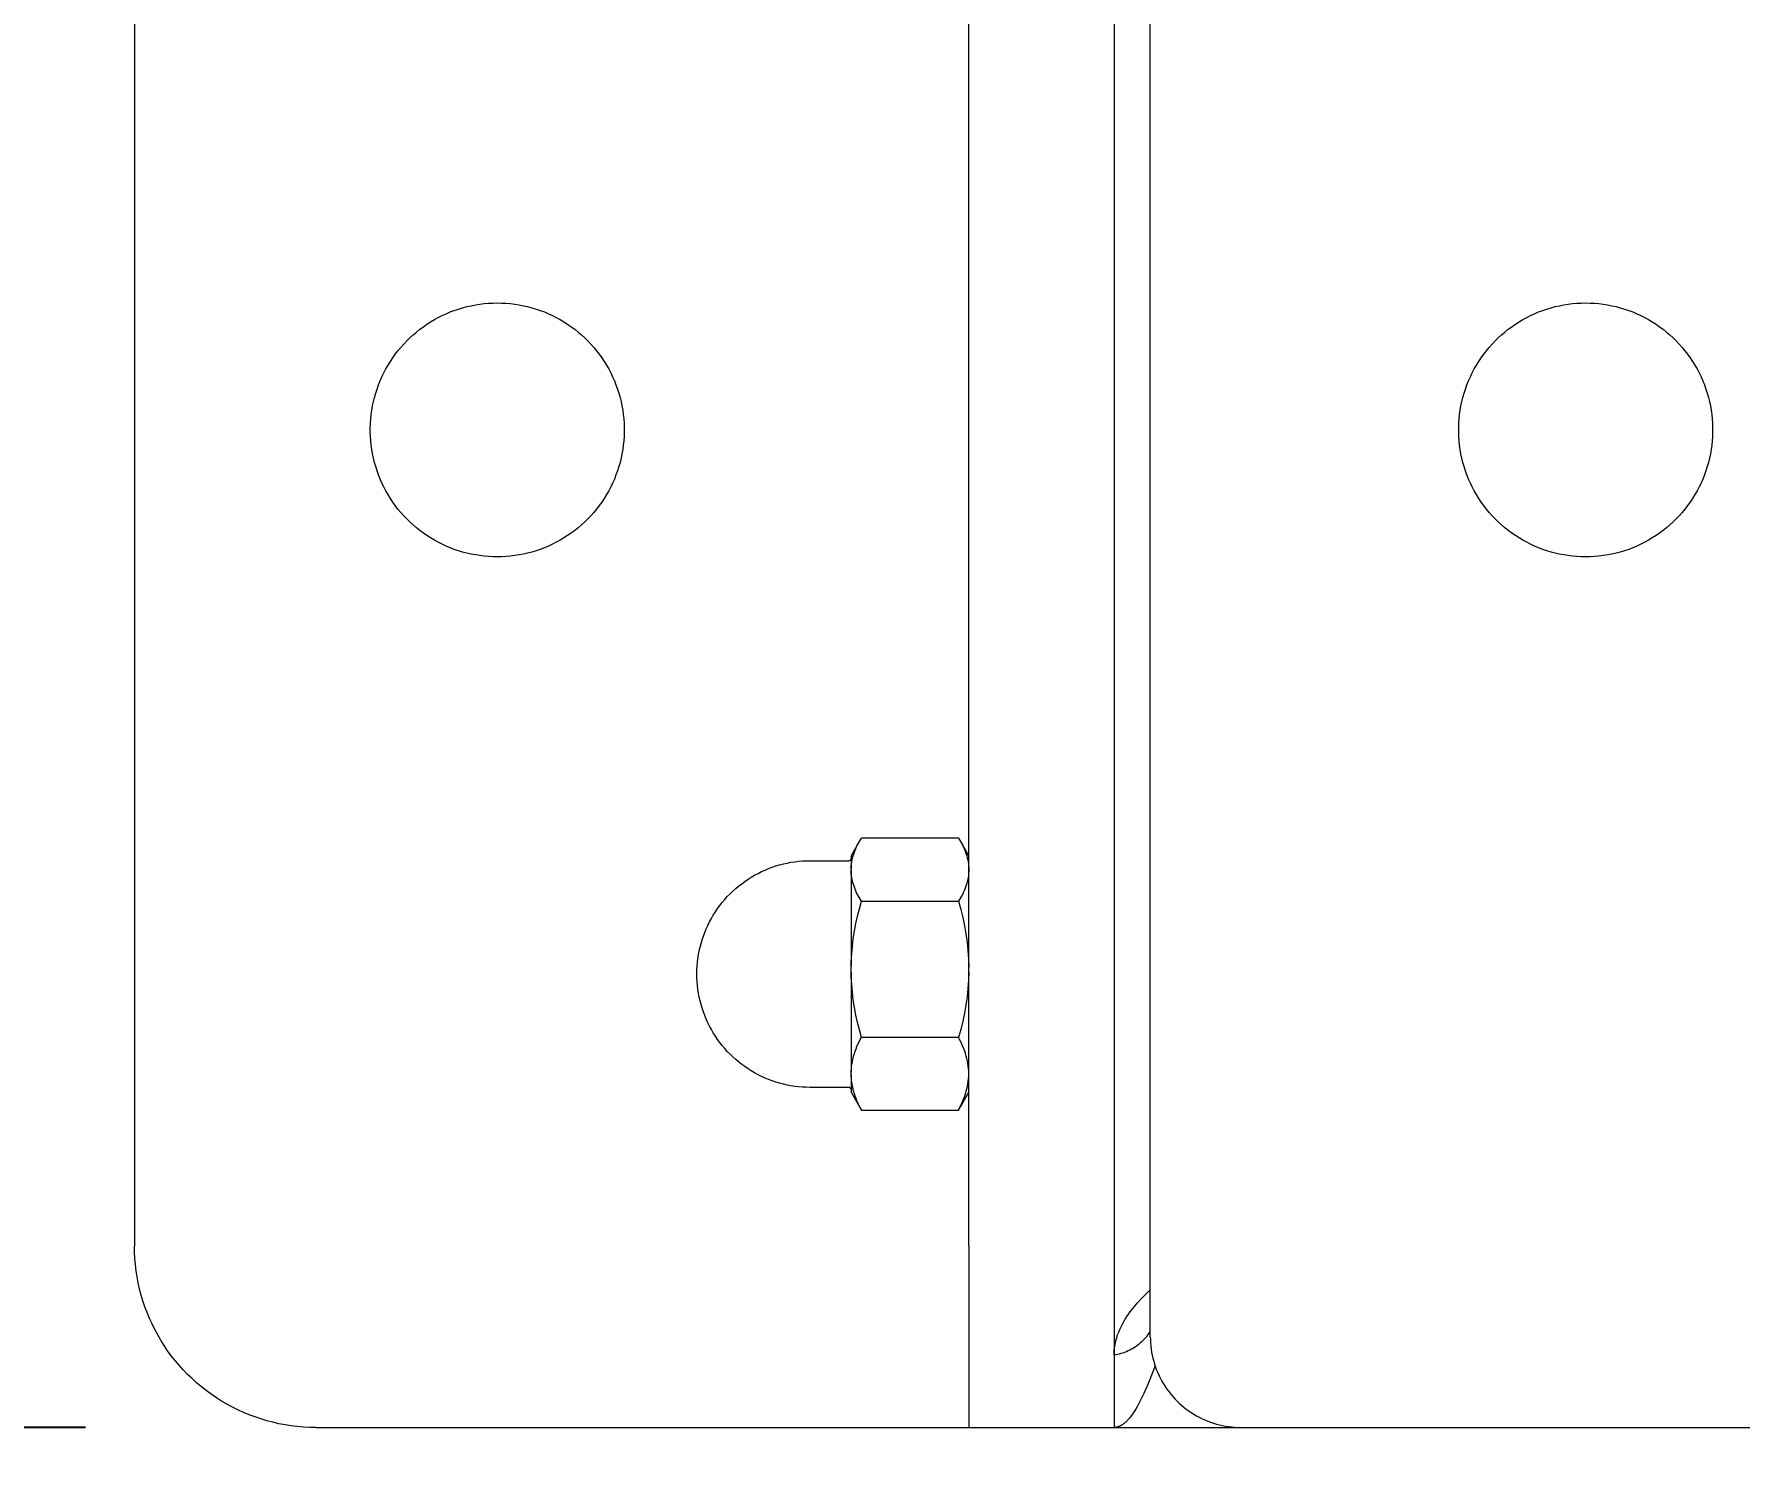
# Model space of a CAD drawing. Header units: inches. Extents: x -2 to 171, y -5 to 121.
# Drawn here: x 7.764 to 11.466, y 51.128 to 54.236 of the extents above; entities that cross this region are included whole.
import ezdxf

# ---------------------------------------------------------------- set-up
doc = ezdxf.new("R2010")
doc.units = ezdxf.units.IN
doc.layers.add('ZANO_R', color=7, linetype='Continuous', lineweight=0)
doc.layers.add('ZANO_W', color=1, linetype='Continuous', lineweight=0)
doc.styles.get("Standard").update_dxf_attribs({"font": 'arial.ttf'})
doc.dimstyles.new('amerykanie', dxfattribs={"dimtxt": 50, "dimasz": 50, "dimexe": 0.5, "dimexo": 0.5, "dimgap": 1, "dimtad": 1, "dimdec": 0, "dimzin": 0, "dimlunit": 5, "dimtxsty": 'Standard', "dimcen": 0.09, "dimclrd": 1, "dimclre": 1, "dimclrt": 1, "dimazin": 0, "dimtfac": 1, "dimtdec": 0, "dimtmove": 0, "dimatfit": 3, "dimfxl": 1, "dimtzin": 0, "dimarcsym": 1})

# ---------------------------------------------------------------- blocks, each defined once
blk = doc.blocks.new('*D363')
at = {"layer": 'ZANO_W', "color": 1, "lineweight": -2}
for p, q in [((7.9821, 51.1051), (7.9821, 43.3899)), ((82.3128, 51.1051), (82.3128, 43.3899)), ((8.9821, 43.8899), (81.3128, 43.8899))]:
    blk.add_line(p, q, dxfattribs=at)
at = {"layer": 'ZANO_W', "color": 1}
for points in [[(8.9821, 44.0566), (8.9821, 43.7232), (7.9821, 43.8899)], [(81.3128, 43.7232), (81.3128, 44.0566), (82.3128, 43.8899)]]:
    blk.add_solid(points, dxfattribs=at)
at = {"layer": 'ZANO_W', "color": 1, "insert": (45.1474, 45.2301), "char_height": 1.625, "attachment_point": 5}
blk.add_mtext('74 5/16', dxfattribs=at)
blk = doc.blocks.new('*D364')
at = {"layer": 'ZANO_W', "color": 1, "lineweight": -2}
for p, q in [((9.7931, 51.1051), (9.7931, 46.5274)), ((80.5018, 51.1051), (80.5018, 46.5274)), ((10.7931, 47.0274), (79.5018, 47.0274))]:
    blk.add_line(p, q, dxfattribs=at)
at = {"layer": 'ZANO_W', "color": 1}
for points in [[(10.7931, 47.194), (10.7931, 46.8607), (9.7931, 47.0274)], [(79.5018, 46.8607), (79.5018, 47.194), (80.5018, 47.0274)]]:
    blk.add_solid(points, dxfattribs=at)
at = {"layer": 'ZANO_W', "color": 1, "insert": (45.1474, 48.3676), "char_height": 1.625, "attachment_point": 5}
blk.add_mtext('70 11/16', dxfattribs=at)
blk = doc.blocks.new('*D365')
at = {"layer": 'ZANO_W', "color": 1, "lineweight": -2}
for p, q in [((7.8422, 68.9264), (3.4071, 68.9264)), ((3.9071, 52.2113), (3.9071, 67.9264)), ((7.8758, 51.2113), (3.4071, 51.2113))]:
    blk.add_line(p, q, dxfattribs=at)
at = {"layer": 'ZANO_W', "color": 1}
for points in [[(4.0738, 67.9264), (3.7405, 67.9264), (3.9071, 68.9264)], [(3.7405, 52.2113), (4.0738, 52.2113), (3.9071, 51.2113)]]:
    blk.add_solid(points, dxfattribs=at)
at = {"layer": 'ZANO_W', "color": 1, "insert": (2.5669, 60.0689), "char_height": 1.625, "attachment_point": 5, "rotation": 90}
blk.add_mtext('17 11/16', dxfattribs=at)

msp = doc.modelspace()

# ---------------------------------------------------------------- linework, layer by layer
at = {"layer": 'ZANO_R'}
for p, q in [((10.18678, 51.4082), (10.18678, 68.73104)), ((7.98205, 68.53419), (7.98205, 51.60505)), ((9.79307, 51.60505), (9.79307, 68.53419)), ((10.10804, 68.53419), (10.10804, 51.60505)), ((8.6943, 53.64185), (8.7035, 53.64429)), ((8.7035, 53.64429), (8.71277, 53.6464)), ((8.71277, 53.6464), (8.72212, 53.6482)), ((8.72212, 53.6482), (8.73152, 53.64967)), ((8.73152, 53.64967), (8.74096, 53.65082)), ((8.74096, 53.65082), (8.75044, 53.65164)), ((8.75044, 53.65164), (8.75994, 53.65213)), ((8.75994, 53.65213), (8.76945, 53.65229)), ((8.76945, 53.65229), (8.77896, 53.65213)), ((8.77896, 53.65213), (8.78847, 53.65164)), ((8.78847, 53.65164), (8.79794, 53.65082)), ((8.79794, 53.65082), (8.80739, 53.64967)), ((8.80739, 53.64967), (8.81679, 53.6482)), ((8.81679, 53.6482), (8.82613, 53.6464)), ((8.82613, 53.6464), (8.83541, 53.64429)), ((8.83541, 53.64429), (8.8446, 53.64185)), ((11.05651, 53.64185), (11.0657, 53.64429)), ((11.0657, 53.64429), (11.07498, 53.6464)), ((11.07498, 53.6464), (11.08432, 53.6482)), ((11.08432, 53.6482), (11.09372, 53.64967)), ((11.09372, 53.64967), (11.10317, 53.65082)), ((11.10317, 53.65082), (11.11264, 53.65164)), ((11.11264, 53.65164), (11.12215, 53.65213)), ((11.12215, 53.65213), (11.13166, 53.65229)), ((11.13166, 53.65229), (11.14117, 53.65213)), ((11.14117, 53.65213), (11.15067, 53.65164)), ((11.15067, 53.65164), (11.16015, 53.65082)), ((11.16015, 53.65082), (11.16959, 53.64967)), ((11.16959, 53.64967), (11.17899, 53.6482)), ((11.17899, 53.6482), (11.18834, 53.6464)), ((11.18834, 53.6464), (11.19761, 53.64429)), ((11.19761, 53.64429), (11.20681, 53.64185)), ((8.60901, 53.60077), (8.61684, 53.60618)), ((8.61684, 53.60618), (8.62485, 53.61131)), ((8.62485, 53.61131), (8.63303, 53.61616)), ((8.63303, 53.61616), (8.64138, 53.62073)), ((8.64138, 53.62073), (8.64988, 53.625)), ((8.64988, 53.625), (8.65852, 53.62898)), ((8.65852, 53.62898), (8.66729, 53.63266)), ((8.66729, 53.63266), (8.67619, 53.63603)), ((8.67619, 53.63603), (8.6852, 53.6391)), ((8.6852, 53.6391), (8.6943, 53.64185)), ((8.8446, 53.64185), (8.85371, 53.6391)), ((8.85371, 53.6391), (8.86272, 53.63603)), ((8.86272, 53.63603), (8.87161, 53.63266)), ((8.87161, 53.63266), (8.88039, 53.62898)), ((8.88039, 53.62898), (8.88903, 53.625)), ((8.88903, 53.625), (8.89753, 53.62073)), ((8.89753, 53.62073), (8.90587, 53.61616)), ((8.90587, 53.61616), (8.91406, 53.61131)), ((8.91406, 53.61131), (8.92207, 53.60618)), ((8.92207, 53.60618), (8.9299, 53.60077)), ((10.97121, 53.60077), (10.97904, 53.60618)), ((10.97904, 53.60618), (10.98705, 53.61131)), ((10.98705, 53.61131), (10.99524, 53.61616)), ((10.99524, 53.61616), (11.00358, 53.62073)), ((11.00358, 53.62073), (11.01208, 53.625)), ((11.01208, 53.625), (11.02072, 53.62898)), ((11.02072, 53.62898), (11.0295, 53.63266)), ((11.0295, 53.63266), (11.03839, 53.63603)), ((11.03839, 53.63603), (11.0474, 53.6391)), ((11.0474, 53.6391), (11.05651, 53.64185)), ((11.20681, 53.64185), (11.21591, 53.6391)), ((11.21591, 53.6391), (11.22492, 53.63603)), ((11.22492, 53.63603), (11.23382, 53.63266)), ((11.23382, 53.63266), (11.24259, 53.62898)), ((11.24259, 53.62898), (11.25123, 53.625)), ((11.25123, 53.625), (11.25973, 53.62073)), ((11.25973, 53.62073), (11.26808, 53.61616)), ((11.26808, 53.61616), (11.27626, 53.61131)), ((11.27626, 53.61131), (11.28427, 53.60618)), ((11.28427, 53.60618), (11.2921, 53.60077)), ((8.56635, 53.56299), (8.57291, 53.56989)), ((8.57291, 53.56989), (8.57969, 53.57656)), ((8.57969, 53.57656), (8.5867, 53.58299)), ((8.5867, 53.58299), (8.59393, 53.58917)), ((8.59393, 53.58917), (8.60137, 53.5951)), ((8.60137, 53.5951), (8.60901, 53.60077)), ((8.9299, 53.60077), (8.93754, 53.5951)), ((8.93754, 53.5951), (8.94497, 53.58917)), ((8.94497, 53.58917), (8.9522, 53.58299)), ((8.9522, 53.58299), (8.95921, 53.57656)), ((8.95921, 53.57656), (8.966, 53.56989)), ((8.966, 53.56989), (8.97255, 53.56299)), ((10.92856, 53.56299), (10.93511, 53.56989)), ((10.93511, 53.56989), (10.9419, 53.57656)), ((10.9419, 53.57656), (10.94891, 53.58299)), ((10.94891, 53.58299), (10.95614, 53.58917)), ((10.95614, 53.58917), (10.96357, 53.5951)), ((10.96357, 53.5951), (10.97121, 53.60077)), ((11.2921, 53.60077), (11.29974, 53.5951)), ((11.29974, 53.5951), (11.30718, 53.58917)), ((11.30718, 53.58917), (11.31441, 53.58299)), ((11.31441, 53.58299), (11.32142, 53.57656)), ((11.32142, 53.57656), (11.3282, 53.56989)), ((11.3282, 53.56989), (11.33476, 53.56299)), ((8.53738, 53.52534), (8.54265, 53.53326)), ((8.54265, 53.53326), (8.54818, 53.54099)), ((8.54818, 53.54099), (8.55399, 53.54853)), ((8.55399, 53.54853), (8.56005, 53.55587)), ((8.56005, 53.55587), (8.56635, 53.56299)), ((8.97255, 53.56299), (8.97886, 53.55587)), ((8.97886, 53.55587), (8.98492, 53.54853)), ((8.98492, 53.54853), (8.99072, 53.54099)), ((8.99072, 53.54099), (8.99626, 53.53326)), ((8.99626, 53.53326), (9.00153, 53.52534)), ((10.89958, 53.52534), (10.90485, 53.53326)), ((10.90485, 53.53326), (10.91039, 53.54099)), ((10.91039, 53.54099), (10.91619, 53.54853)), ((10.91619, 53.54853), (10.92225, 53.55587)), ((10.92225, 53.55587), (10.92856, 53.56299)), ((11.33476, 53.56299), (11.34106, 53.55587)), ((11.34106, 53.55587), (11.34712, 53.54853)), ((11.34712, 53.54853), (11.35293, 53.54099)), ((11.35293, 53.54099), (11.35846, 53.53326)), ((11.35846, 53.53326), (11.36373, 53.52534)), ((8.51913, 53.49197), (8.52325, 53.50055)), ((8.52325, 53.50055), (8.52768, 53.50897)), ((8.52768, 53.50897), (8.53239, 53.51724)), ((8.53239, 53.51724), (8.53738, 53.52534)), ((9.00153, 53.52534), (9.00652, 53.51724)), ((9.00652, 53.51724), (9.01123, 53.50897)), ((9.01123, 53.50897), (9.01565, 53.50055)), ((9.01565, 53.50055), (9.01978, 53.49197)), ((10.88133, 53.49197), (10.88546, 53.50055)), ((10.88546, 53.50055), (10.88988, 53.50897)), ((10.88988, 53.50897), (10.89459, 53.51724)), ((10.89459, 53.51724), (10.89958, 53.52534)), ((11.36373, 53.52534), (11.36872, 53.51724)), ((11.36872, 53.51724), (11.37343, 53.50897)), ((11.37343, 53.50897), (11.37786, 53.50055)), ((11.37786, 53.50055), (11.38198, 53.49197)), ((8.50564, 53.45642), (8.50855, 53.46548)), ((8.50855, 53.46548), (8.51177, 53.47443)), ((8.51177, 53.47443), (8.5153, 53.48327)), ((8.5153, 53.48327), (8.51913, 53.49197)), ((9.01978, 53.49197), (9.02361, 53.48327)), ((9.02361, 53.48327), (9.02713, 53.47443)), ((9.02713, 53.47443), (9.03035, 53.46548)), ((9.03035, 53.46548), (9.03326, 53.45642)), ((10.86785, 53.45642), (10.87076, 53.46548)), ((10.87076, 53.46548), (10.87398, 53.47443)), ((10.87398, 53.47443), (10.8775, 53.48327)), ((10.8775, 53.48327), (10.88133, 53.49197)), ((11.38198, 53.49197), (11.38581, 53.48327)), ((11.38581, 53.48327), (11.38934, 53.47443)), ((11.38934, 53.47443), (11.39256, 53.46548)), ((11.39256, 53.46548), (11.39547, 53.45642)), ((8.49718, 53.41935), (8.49881, 53.42872)), ((8.49881, 53.42872), (8.50077, 53.43803)), ((8.50077, 53.43803), (8.50305, 53.44727)), ((8.50305, 53.44727), (8.50564, 53.45642)), ((9.03326, 53.45642), (9.03586, 53.44727)), ((9.03586, 53.44727), (9.03813, 53.43803)), ((9.03813, 53.43803), (9.04009, 53.42872)), ((9.04009, 53.42872), (9.04172, 53.41935)), ((10.85939, 53.41935), (10.86102, 53.42872)), ((10.86102, 53.42872), (10.86298, 53.43803)), ((10.86298, 53.43803), (10.86525, 53.44727)), ((10.86525, 53.44727), (10.86785, 53.45642)), ((11.39547, 53.45642), (11.39806, 53.44727)), ((11.39806, 53.44727), (11.40034, 53.43803)), ((11.40034, 53.43803), (11.4023, 53.42872)), ((11.4023, 53.42872), (11.40393, 53.41935)), ((8.4939, 53.38146), (8.49423, 53.39097)), ((8.49423, 53.39097), (8.49489, 53.40046)), ((8.49489, 53.40046), (8.49587, 53.40992)), ((8.49587, 53.40992), (8.49718, 53.41935)), ((9.04172, 53.41935), (9.04303, 53.40992)), ((9.04303, 53.40992), (9.04402, 53.40046)), ((9.04402, 53.40046), (9.04467, 53.39097)), ((9.04467, 53.39097), (9.045, 53.38146)), ((10.85611, 53.38146), (10.85644, 53.39097)), ((10.85644, 53.39097), (10.85709, 53.40046)), ((10.85709, 53.40046), (10.85808, 53.40992)), ((10.85808, 53.40992), (10.85939, 53.41935)), ((11.40393, 53.41935), (11.40524, 53.40992)), ((11.40524, 53.40992), (11.40622, 53.40046)), ((11.40622, 53.40046), (11.40688, 53.39097)), ((11.40688, 53.39097), (11.40721, 53.38146)), ((8.4939, 53.37195), (8.4939, 53.38146)), ((8.49423, 53.36244), (8.4939, 53.37195)), ((8.49489, 53.35295), (8.49423, 53.36244)), ((8.49587, 53.34349), (8.49489, 53.35295)), ((9.04402, 53.35295), (9.04303, 53.34349)), ((9.04467, 53.36244), (9.04402, 53.35295)), ((9.045, 53.37195), (9.04467, 53.36244)), ((9.045, 53.38146), (9.045, 53.37195)), ((10.85611, 53.37195), (10.85611, 53.38146)), ((10.85644, 53.36244), (10.85611, 53.37195)), ((10.85709, 53.35295), (10.85644, 53.36244)), ((10.85808, 53.34349), (10.85709, 53.35295)), ((11.40622, 53.35295), (11.40524, 53.34349)), ((11.40688, 53.36244), (11.40622, 53.35295)), ((11.40721, 53.37195), (11.40688, 53.36244)), ((11.40721, 53.38146), (11.40721, 53.37195)), ((8.49718, 53.33406), (8.49587, 53.34349)), ((8.49881, 53.32469), (8.49718, 53.33406)), ((8.50077, 53.31538), (8.49881, 53.32469)), ((8.50305, 53.30614), (8.50077, 53.31538)), ((9.03813, 53.31538), (9.03586, 53.30614)), ((9.04009, 53.32469), (9.03813, 53.31538)), ((9.04172, 53.33406), (9.04009, 53.32469)), ((9.04303, 53.34349), (9.04172, 53.33406)), ((10.85939, 53.33406), (10.85808, 53.34349)), ((10.86102, 53.32469), (10.85939, 53.33406)), ((10.86298, 53.31538), (10.86102, 53.32469)), ((10.86525, 53.30614), (10.86298, 53.31538)), ((11.40034, 53.31538), (11.39806, 53.30614)), ((11.4023, 53.32469), (11.40034, 53.31538)), ((11.40393, 53.33406), (11.4023, 53.32469)), ((11.40524, 53.34349), (11.40393, 53.33406)), ((8.50564, 53.29699), (8.50305, 53.30614)), ((8.50855, 53.28793), (8.50564, 53.29699)), ((8.51177, 53.27898), (8.50855, 53.28793)), ((8.5153, 53.27014), (8.51177, 53.27898)), ((9.02713, 53.27898), (9.02361, 53.27014)), ((9.03035, 53.28793), (9.02713, 53.27898)), ((9.03326, 53.29699), (9.03035, 53.28793)), ((9.03586, 53.30614), (9.03326, 53.29699)), ((10.86785, 53.29699), (10.86525, 53.30614)), ((10.87076, 53.28793), (10.86785, 53.29699)), ((10.87398, 53.27898), (10.87076, 53.28793)), ((10.8775, 53.27014), (10.87398, 53.27898)), ((11.38934, 53.27898), (11.38581, 53.27014)), ((11.39256, 53.28793), (11.38934, 53.27898)), ((11.39547, 53.29699), (11.39256, 53.28793)), ((11.39806, 53.30614), (11.39547, 53.29699)), ((8.51913, 53.26143), (8.5153, 53.27014)), ((8.52325, 53.25286), (8.51913, 53.26143)), ((8.52768, 53.24444), (8.52325, 53.25286)), ((8.53239, 53.23617), (8.52768, 53.24444)), ((8.53738, 53.22807), (8.53239, 53.23617)), ((9.00652, 53.23617), (9.00153, 53.22807)), ((9.01123, 53.24444), (9.00652, 53.23617)), ((9.01565, 53.25286), (9.01123, 53.24444)), ((9.01978, 53.26143), (9.01565, 53.25286)), ((9.02361, 53.27014), (9.01978, 53.26143)), ((10.88133, 53.26143), (10.8775, 53.27014)), ((10.88546, 53.25286), (10.88133, 53.26143)), ((10.88988, 53.24444), (10.88546, 53.25286)), ((10.89459, 53.23617), (10.88988, 53.24444)), ((10.89958, 53.22807), (10.89459, 53.23617)), ((11.36872, 53.23617), (11.36373, 53.22807)), ((11.37343, 53.24444), (11.36872, 53.23617)), ((11.37786, 53.25286), (11.37343, 53.24444)), ((11.38198, 53.26143), (11.37786, 53.25286)), ((11.38581, 53.27014), (11.38198, 53.26143)), ((8.54265, 53.22015), (8.53738, 53.22807)), ((8.54818, 53.21242), (8.54265, 53.22015)), ((8.55399, 53.20488), (8.54818, 53.21242)), ((8.56005, 53.19754), (8.55399, 53.20488)), ((8.98492, 53.20488), (8.97886, 53.19754)), ((8.99072, 53.21242), (8.98492, 53.20488)), ((8.99626, 53.22015), (8.99072, 53.21242)), ((9.00153, 53.22807), (8.99626, 53.22015)), ((10.90485, 53.22015), (10.89958, 53.22807)), ((10.91039, 53.21242), (10.90485, 53.22015)), ((10.91619, 53.20488), (10.91039, 53.21242)), ((10.92225, 53.19754), (10.91619, 53.20488)), ((11.34712, 53.20488), (11.34106, 53.19754)), ((11.35293, 53.21242), (11.34712, 53.20488)), ((11.35846, 53.22015), (11.35293, 53.21242)), ((11.36373, 53.22807), (11.35846, 53.22015)), ((8.56635, 53.19042), (8.56005, 53.19754)), ((8.57291, 53.18352), (8.56635, 53.19042)), ((8.57969, 53.17685), (8.57291, 53.18352)), ((8.5867, 53.17042), (8.57969, 53.17685)), ((8.59393, 53.16424), (8.5867, 53.17042)), ((8.60137, 53.1583), (8.59393, 53.16424)), ((8.94497, 53.16424), (8.93754, 53.1583)), ((8.9522, 53.17042), (8.94497, 53.16424)), ((8.95921, 53.17685), (8.9522, 53.17042)), ((8.966, 53.18352), (8.95921, 53.17685)), ((8.97255, 53.19042), (8.966, 53.18352)), ((8.97886, 53.19754), (8.97255, 53.19042)), ((10.92856, 53.19042), (10.92225, 53.19754)), ((10.93511, 53.18352), (10.92856, 53.19042)), ((10.9419, 53.17685), (10.93511, 53.18352)), ((10.94891, 53.17042), (10.9419, 53.17685)), ((10.95614, 53.16424), (10.94891, 53.17042)), ((10.96357, 53.1583), (10.95614, 53.16424)), ((11.30718, 53.16424), (11.29974, 53.1583)), ((11.31441, 53.17042), (11.30718, 53.16424)), ((11.32142, 53.17685), (11.31441, 53.17042)), ((11.3282, 53.18352), (11.32142, 53.17685)), ((11.33476, 53.19042), (11.3282, 53.18352)), ((11.34106, 53.19754), (11.33476, 53.19042)), ((8.60901, 53.15263), (8.60137, 53.1583)), ((8.61684, 53.14723), (8.60901, 53.15263)), ((8.62485, 53.1421), (8.61684, 53.14723)), ((8.63303, 53.13725), (8.62485, 53.1421)), ((8.64138, 53.13268), (8.63303, 53.13725)), ((8.64988, 53.12841), (8.64138, 53.13268)), ((8.65852, 53.12443), (8.64988, 53.12841)), ((8.66729, 53.12075), (8.65852, 53.12443)), ((8.88039, 53.12443), (8.87161, 53.12075)), ((8.88903, 53.12841), (8.88039, 53.12443)), ((8.89753, 53.13268), (8.88903, 53.12841)), ((8.90587, 53.13725), (8.89753, 53.13268)), ((8.91406, 53.1421), (8.90587, 53.13725)), ((8.92207, 53.14723), (8.91406, 53.1421)), ((8.9299, 53.15263), (8.92207, 53.14723)), ((8.93754, 53.1583), (8.9299, 53.15263)), ((10.97121, 53.15263), (10.96357, 53.1583)), ((10.97904, 53.14723), (10.97121, 53.15263)), ((10.98705, 53.1421), (10.97904, 53.14723)), ((10.99524, 53.13725), (10.98705, 53.1421)), ((11.00358, 53.13268), (10.99524, 53.13725)), ((11.01208, 53.12841), (11.00358, 53.13268)), ((11.02072, 53.12443), (11.01208, 53.12841)), ((11.0295, 53.12075), (11.02072, 53.12443)), ((11.24259, 53.12443), (11.23382, 53.12075)), ((11.25123, 53.12841), (11.24259, 53.12443)), ((11.25973, 53.13268), (11.25123, 53.12841)), ((11.26808, 53.13725), (11.25973, 53.13268)), ((11.27626, 53.1421), (11.26808, 53.13725)), ((11.28427, 53.14723), (11.27626, 53.1421)), ((11.2921, 53.15263), (11.28427, 53.14723)), ((11.29974, 53.1583), (11.2921, 53.15263)), ((8.67619, 53.11737), (8.66729, 53.12075)), ((8.6852, 53.11431), (8.67619, 53.11737)), ((8.6943, 53.11156), (8.6852, 53.11431)), ((8.7035, 53.10912), (8.6943, 53.11156)), ((8.71277, 53.107), (8.7035, 53.10912)), ((8.72212, 53.10521), (8.71277, 53.107)), ((8.73152, 53.10374), (8.72212, 53.10521)), ((8.74096, 53.10259), (8.73152, 53.10374)), ((8.75044, 53.10177), (8.74096, 53.10259)), ((8.75994, 53.10128), (8.75044, 53.10177)), ((8.76945, 53.10111), (8.75994, 53.10128)), ((8.77896, 53.10128), (8.76945, 53.10111)), ((8.78847, 53.10177), (8.77896, 53.10128)), ((8.79794, 53.10259), (8.78847, 53.10177)), ((8.80739, 53.10374), (8.79794, 53.10259)), ((8.81679, 53.10521), (8.80739, 53.10374)), ((8.82613, 53.107), (8.81679, 53.10521)), ((8.83541, 53.10912), (8.82613, 53.107)), ((8.8446, 53.11156), (8.83541, 53.10912)), ((8.85371, 53.11431), (8.8446, 53.11156)), ((8.86272, 53.11737), (8.85371, 53.11431)), ((8.87161, 53.12075), (8.86272, 53.11737)), ((11.03839, 53.11737), (11.0295, 53.12075)), ((11.0474, 53.11431), (11.03839, 53.11737)), ((11.05651, 53.11156), (11.0474, 53.11431)), ((11.0657, 53.10912), (11.05651, 53.11156)), ((11.07498, 53.107), (11.0657, 53.10912)), ((11.08432, 53.10521), (11.07498, 53.107)), ((11.09372, 53.10374), (11.08432, 53.10521)), ((11.10317, 53.10259), (11.09372, 53.10374)), ((11.11264, 53.10177), (11.10317, 53.10259)), ((11.12215, 53.10128), (11.11264, 53.10177)), ((11.13166, 53.10111), (11.12215, 53.10128)), ((11.14117, 53.10128), (11.13166, 53.10111)), ((11.15067, 53.10177), (11.14117, 53.10128)), ((11.16015, 53.10259), (11.15067, 53.10177)), ((11.16959, 53.10374), (11.16015, 53.10259)), ((11.17899, 53.10521), (11.16959, 53.10374)), ((11.18834, 53.107), (11.17899, 53.10521)), ((11.19761, 53.10912), (11.18834, 53.107)), ((11.20681, 53.11156), (11.19761, 53.10912)), ((11.21591, 53.11431), (11.20681, 53.11156)), ((11.22492, 53.11737), (11.21591, 53.11431)), ((11.23382, 53.12075), (11.22492, 53.11737)), ((9.53717, 52.45151), (9.55503, 52.48244)), ((9.54307, 52.45607), (9.54444, 52.46017)), ((9.54444, 52.46017), (9.54593, 52.46421)), ((9.54593, 52.46421), (9.54756, 52.46821)), ((9.54756, 52.46821), (9.54932, 52.47215)), ((9.54932, 52.47215), (9.55121, 52.47603)), ((9.55121, 52.47603), (9.55323, 52.47984)), ((9.55323, 52.47984), (9.55537, 52.48359)), ((9.55537, 52.48359), (9.55764, 52.48726)), ((9.55764, 52.48726), (9.56003, 52.49086)), ((9.77022, 52.49086), (9.56003, 52.49086)), ((9.77022, 52.49086), (9.7726, 52.48726)), ((9.7726, 52.48726), (9.77487, 52.48359)), ((9.77487, 52.48359), (9.77701, 52.47984)), ((9.77523, 52.48242), (9.79307, 52.45151)), ((9.77701, 52.47984), (9.77903, 52.47603)), ((9.77903, 52.47603), (9.78092, 52.47215)), ((9.78092, 52.47215), (9.78268, 52.46821)), ((9.78268, 52.46821), (9.78431, 52.46421)), ((9.78431, 52.46421), (9.78581, 52.46017)), ((9.78581, 52.46017), (9.78717, 52.45607)), ((9.34291, 52.41781), (9.35055, 52.42129)), ((9.35055, 52.42129), (9.35832, 52.42451)), ((9.35832, 52.42451), (9.36618, 52.42746)), ((9.36618, 52.42746), (9.37415, 52.43014)), ((9.37415, 52.43014), (9.3822, 52.43254)), ((9.3822, 52.43254), (9.39033, 52.43467)), ((9.39033, 52.43467), (9.39852, 52.43652)), ((9.39852, 52.43652), (9.40678, 52.43809)), ((9.40678, 52.43809), (9.41508, 52.43937)), ((9.41508, 52.43937), (9.42342, 52.44037)), ((9.42342, 52.44037), (9.43179, 52.44109)), ((9.43179, 52.44109), (9.44019, 52.44152)), ((9.44019, 52.44152), (9.44859, 52.44166)), ((9.44859, 52.44166), (9.53244, 52.44166)), ((9.53244, 52.44166), (9.53261, 52.44167)), ((9.53261, 52.44167), (9.53277, 52.44168)), ((9.53277, 52.44168), (9.53294, 52.44169)), ((9.53294, 52.44169), (9.5331, 52.44171)), ((9.5331, 52.44171), (9.53326, 52.44174)), ((9.53326, 52.44174), (9.53342, 52.44177)), ((9.53342, 52.44177), (9.53358, 52.4418)), ((9.53358, 52.4418), (9.53374, 52.44185)), ((9.53374, 52.44185), (9.5339, 52.44189)), ((9.5339, 52.44189), (9.53405, 52.44195)), ((9.53405, 52.44195), (9.53421, 52.44201)), ((9.53421, 52.44201), (9.53436, 52.44207)), ((9.53436, 52.44207), (9.53451, 52.44214)), ((9.53451, 52.44214), (9.53465, 52.44221)), ((9.53465, 52.44221), (9.5348, 52.44229)), ((9.5348, 52.44229), (9.53494, 52.44238)), ((9.53494, 52.44238), (9.53508, 52.44247)), ((9.53508, 52.44247), (9.53521, 52.44256)), ((9.53521, 52.44256), (9.53534, 52.44266)), ((9.53534, 52.44266), (9.53547, 52.44276)), ((9.53547, 52.44276), (9.53559, 52.44287)), ((9.53559, 52.44287), (9.53572, 52.44298)), ((9.53572, 52.44298), (9.53583, 52.4431)), ((9.53583, 52.4431), (9.53594, 52.44321)), ((9.53594, 52.44321), (9.53605, 52.44334)), ((9.53605, 52.44334), (9.53616, 52.44347)), ((9.53616, 52.44347), (9.53626, 52.4436)), ((9.53626, 52.4436), (9.53635, 52.44373)), ((9.53635, 52.44373), (9.53644, 52.44387)), ((9.53644, 52.44387), (9.53653, 52.44401)), ((9.53653, 52.44401), (9.53661, 52.44415)), ((9.53661, 52.44415), (9.53668, 52.4443)), ((9.53668, 52.4443), (9.53675, 52.44445)), ((9.53675, 52.44445), (9.53682, 52.4446)), ((9.53682, 52.4446), (9.53688, 52.44475)), ((9.53688, 52.44475), (9.53693, 52.4449)), ((9.53693, 52.4449), (9.53698, 52.44506)), ((9.53698, 52.44506), (9.53702, 52.44522)), ((9.53702, 52.44522), (9.53706, 52.44538)), ((9.53706, 52.44538), (9.53709, 52.44554)), ((9.53709, 52.44554), (9.53712, 52.4457)), ((9.53717, 52.4515), (9.53717, 52.45151)), ((9.53717, 52.45151), (9.53717, 52.45151)), ((9.53717, 52.45151), (9.53717, 52.45151)), ((9.53717, 52.45151), (9.53717, 52.4515)), ((9.53717, 52.4515), (9.53717, 52.45143)), ((9.53717, 52.45143), (9.53717, 52.45113)), ((9.53717, 52.45113), (9.53717, 52.44982)), ((9.53717, 52.44982), (9.53717, 52.44447)), ((9.53717, 52.44447), (9.53717, 52.42391)), ((9.53717, 52.42215), (9.53741, 52.42646)), ((9.53741, 52.41785), (9.53717, 52.42215)), ((9.53741, 52.42646), (9.5378, 52.43076)), ((9.5378, 52.43076), (9.53833, 52.43504)), ((9.53833, 52.43504), (9.539, 52.43931)), ((9.539, 52.43931), (9.53981, 52.44355)), ((9.53981, 52.44355), (9.54076, 52.44776)), ((9.54076, 52.44776), (9.54185, 52.45193)), ((9.54185, 52.45193), (9.54307, 52.45607)), ((9.78717, 52.45607), (9.7884, 52.45193)), ((9.7884, 52.45193), (9.78949, 52.44776)), ((9.78949, 52.44776), (9.79044, 52.44355)), ((9.79044, 52.44355), (9.79125, 52.43931)), ((9.79125, 52.43931), (9.79192, 52.43504)), ((9.79192, 52.43504), (9.79244, 52.43076)), ((9.79244, 52.43076), (9.79283, 52.42646)), ((9.79283, 52.42646), (9.79307, 52.42215)), ((9.79307, 52.42215), (9.79283, 52.41785)), ((9.28687, 52.38106), (9.2933, 52.38648)), ((9.2933, 52.38648), (9.29991, 52.39167)), ((9.29991, 52.39167), (9.30669, 52.39663)), ((9.30669, 52.39663), (9.31363, 52.40135)), ((9.31363, 52.40135), (9.32074, 52.40584)), ((9.32074, 52.40584), (9.32799, 52.41008)), ((9.32799, 52.41008), (9.33538, 52.41408)), ((9.33538, 52.41408), (9.34291, 52.41781)), ((9.53717, 52.42011), (9.53717, 52.21235)), ((9.5378, 52.41355), (9.53741, 52.41785)), ((9.53833, 52.40926), (9.5378, 52.41355)), ((9.539, 52.405), (9.53833, 52.40926)), ((9.53981, 52.40076), (9.539, 52.405)), ((9.54076, 52.39655), (9.53981, 52.40076)), ((9.54185, 52.39238), (9.54076, 52.39655)), ((9.54307, 52.38824), (9.54185, 52.39238)), ((9.54444, 52.38414), (9.54307, 52.38824)), ((9.54593, 52.38009), (9.54444, 52.38414)), ((9.78581, 52.38414), (9.78431, 52.38009)), ((9.78717, 52.38824), (9.78581, 52.38414)), ((9.7884, 52.39238), (9.78717, 52.38824)), ((9.78948, 52.39655), (9.7884, 52.39238)), ((9.79043, 52.40076), (9.78948, 52.39655)), ((9.79125, 52.405), (9.79043, 52.40076)), ((9.79191, 52.40926), (9.79125, 52.405)), ((9.79244, 52.41355), (9.79191, 52.40926)), ((9.79283, 52.41785), (9.79244, 52.41355)), ((9.25252, 52.34428), (9.25771, 52.35089)), ((9.25771, 52.35089), (9.26313, 52.35731)), ((9.26313, 52.35731), (9.26875, 52.36355)), ((9.26875, 52.36355), (9.27459, 52.36959)), ((9.27459, 52.36959), (9.28064, 52.37543)), ((9.28064, 52.37543), (9.28687, 52.38106)), ((9.54756, 52.3761), (9.54593, 52.38009)), ((9.54932, 52.37216), (9.54756, 52.3761)), ((9.55121, 52.36828), (9.54932, 52.37216)), ((9.55323, 52.36446), (9.55121, 52.36828)), ((9.55537, 52.36072), (9.55323, 52.36446)), ((9.55764, 52.35704), (9.55537, 52.36072)), ((9.55542, 52.33744), (9.56003, 52.35345)), ((9.56003, 52.35345), (9.55764, 52.35704)), ((9.56003, 52.35345), (9.77022, 52.35345)), ((9.7726, 52.35704), (9.77022, 52.35345)), ((9.77022, 52.35345), (9.77521, 52.33595)), ((9.77487, 52.36072), (9.7726, 52.35704)), ((9.77701, 52.36446), (9.77487, 52.36072)), ((9.77903, 52.36828), (9.77701, 52.36446)), ((9.78092, 52.37216), (9.77903, 52.36828)), ((9.78268, 52.3761), (9.78092, 52.37216)), ((9.78431, 52.38009), (9.78268, 52.3761)), ((9.23011, 52.30881), (9.2341, 52.3162)), ((9.2341, 52.3162), (9.23835, 52.32345)), ((9.23835, 52.32345), (9.24283, 52.33056)), ((9.24283, 52.33056), (9.24756, 52.3375)), ((9.24756, 52.3375), (9.25252, 52.34428)), ((9.54774, 52.30504), (9.55132, 52.3213)), ((9.55132, 52.3213), (9.55542, 52.33744)), ((9.77521, 52.33595), (9.7796, 52.3183)), ((9.7796, 52.3183), (9.78339, 52.3005)), ((9.21405, 52.27004), (9.21673, 52.278)), ((9.21673, 52.278), (9.21968, 52.28587)), ((9.21968, 52.28587), (9.22289, 52.29363)), ((9.22289, 52.29363), (9.22637, 52.30128)), ((9.22637, 52.30128), (9.23011, 52.30881)), ((9.54212, 52.27221), (9.54467, 52.28867)), ((9.54467, 52.28867), (9.54774, 52.30504)), ((9.78339, 52.3005), (9.78656, 52.28259)), ((9.78656, 52.28259), (9.78911, 52.26458)), ((9.20482, 52.22911), (9.2061, 52.23741)), ((9.2061, 52.23741), (9.20767, 52.24566)), ((9.20767, 52.24566), (9.20952, 52.25386)), ((9.20952, 52.25386), (9.21165, 52.26199)), ((9.21165, 52.26199), (9.21405, 52.27004)), ((9.53762, 52.22247), (9.5386, 52.23909)), ((9.5386, 52.23909), (9.5401, 52.25568)), ((9.5401, 52.25568), (9.54212, 52.27221)), ((9.78911, 52.26458), (9.79105, 52.24649)), ((9.79105, 52.24649), (9.79236, 52.22834)), ((9.20252, 52.1956), (9.20267, 52.204)), ((9.20267, 52.204), (9.2031, 52.21239)), ((9.2031, 52.21239), (9.20381, 52.22076)), ((9.20381, 52.22076), (9.20482, 52.22911)), ((9.53717, 52.20582), (9.53762, 52.22247)), ((9.53762, 52.18917), (9.53717, 52.20582)), ((9.53717, 52.19949), (9.53717, 51.9825)), ((9.79304, 52.19997), (9.7923, 52.18198)), ((9.79236, 52.22834), (9.79305, 52.21016)), ((9.20267, 52.1872), (9.20252, 52.1956)), ((9.2031, 52.17881), (9.20267, 52.1872)), ((9.20381, 52.17044), (9.2031, 52.17881)), ((9.20482, 52.1621), (9.20381, 52.17044)), ((9.2061, 52.15379), (9.20482, 52.1621)), ((9.5386, 52.17254), (9.53762, 52.18917)), ((9.5401, 52.15596), (9.5386, 52.17254)), ((9.79095, 52.16403), (9.78899, 52.14613)), ((9.7923, 52.18198), (9.79095, 52.16403)), ((9.20767, 52.14554), (9.2061, 52.15379)), ((9.20952, 52.13734), (9.20767, 52.14554)), ((9.21165, 52.12921), (9.20952, 52.13734)), ((9.21405, 52.12116), (9.21165, 52.12921)), ((9.54212, 52.13943), (9.5401, 52.15596)), ((9.54467, 52.12297), (9.54212, 52.13943)), ((9.78644, 52.12831), (9.78327, 52.11058)), ((9.78899, 52.14613), (9.78644, 52.12831)), ((9.21673, 52.1132), (9.21405, 52.12116)), ((9.21968, 52.10533), (9.21673, 52.1132)), ((9.22289, 52.09757), (9.21968, 52.10533)), ((9.22637, 52.08992), (9.22289, 52.09757)), ((9.23011, 52.0824), (9.22637, 52.08992)), ((9.54774, 52.1066), (9.54467, 52.12297)), ((9.55132, 52.09034), (9.54774, 52.1066)), ((9.55542, 52.07419), (9.55132, 52.09034)), ((9.77951, 52.09297), (9.77516, 52.0755)), ((9.78327, 52.11058), (9.77951, 52.09297)), ((9.2341, 52.075), (9.23011, 52.0824)), ((9.23835, 52.06775), (9.2341, 52.075)), ((9.24283, 52.06065), (9.23835, 52.06775)), ((9.24756, 52.0537), (9.24283, 52.06065)), ((9.25252, 52.04692), (9.24756, 52.0537)), ((9.55473, 52.04847), (9.55729, 52.05337)), ((9.56003, 52.05819), (9.55542, 52.07419)), ((9.55729, 52.05337), (9.56003, 52.05819)), ((9.77022, 52.05819), (9.56003, 52.05819)), ((9.77516, 52.0755), (9.77022, 52.05819)), ((9.77295, 52.05337), (9.77022, 52.05819)), ((9.77552, 52.04847), (9.77295, 52.05337)), ((9.25771, 52.04031), (9.25252, 52.04692)), ((9.26313, 52.03389), (9.25771, 52.04031)), ((9.26875, 52.02765), (9.26313, 52.03389)), ((9.27459, 52.02161), (9.26875, 52.02765)), ((9.28064, 52.01577), (9.27459, 52.02161)), ((9.28687, 52.01014), (9.28064, 52.01577)), ((9.54152, 52.01214), (9.54288, 52.0175)), ((9.54288, 52.0175), (9.54442, 52.02282)), ((9.54442, 52.02282), (9.54613, 52.02808)), ((9.54613, 52.02808), (9.54802, 52.03328)), ((9.54802, 52.03328), (9.55009, 52.03842)), ((9.55009, 52.03842), (9.55232, 52.04348)), ((9.55232, 52.04348), (9.55473, 52.04847)), ((9.77792, 52.04348), (9.77552, 52.04847)), ((9.78015, 52.03842), (9.77792, 52.04348)), ((9.78222, 52.03328), (9.78015, 52.03842)), ((9.78411, 52.02808), (9.78222, 52.03328)), ((9.78583, 52.02282), (9.78411, 52.02808)), ((9.78737, 52.0175), (9.78583, 52.02282)), ((9.78873, 52.01214), (9.78737, 52.0175)), ((9.2933, 52.00473), (9.28687, 52.01014)), ((9.29991, 51.99954), (9.2933, 52.00473)), ((9.30669, 51.99458), (9.29991, 51.99954)), ((9.31363, 51.98985), (9.30669, 51.99458)), ((9.32074, 51.98536), (9.31363, 51.98985)), ((9.32799, 51.98112), (9.32074, 51.98536)), ((9.33538, 51.97713), (9.32799, 51.98112)), ((9.34291, 51.97339), (9.33538, 51.97713)), ((9.53717, 51.97927), (9.53743, 51.98479)), ((9.53743, 51.9737), (9.53717, 51.97923)), ((9.53743, 51.98479), (9.53788, 51.99031)), ((9.53788, 51.99031), (9.53852, 51.99581)), ((9.53852, 51.99581), (9.53933, 52.00129)), ((9.53933, 52.00129), (9.54033, 52.00673)), ((9.54033, 52.00673), (9.54152, 52.01214)), ((9.78991, 52.00673), (9.78873, 52.01214)), ((9.79091, 52.00129), (9.78991, 52.00673)), ((9.79173, 51.99581), (9.79091, 52.00129)), ((9.79236, 51.99031), (9.79173, 51.99581)), ((9.79281, 51.98479), (9.79236, 51.99031)), ((9.79307, 51.97927), (9.79281, 51.98479)), ((9.79281, 51.97374), (9.79307, 51.97927)), ((9.35055, 51.96991), (9.34291, 51.97339)), ((9.35832, 51.96669), (9.35055, 51.96991)), ((9.36618, 51.96375), (9.35832, 51.96669)), ((9.37415, 51.96107), (9.36618, 51.96375)), ((9.3822, 51.95866), (9.37415, 51.96107)), ((9.39033, 51.95653), (9.3822, 51.95866)), ((9.39852, 51.95469), (9.39033, 51.95653)), ((9.40678, 51.95312), (9.39852, 51.95469)), ((9.41508, 51.95183), (9.40678, 51.95312)), ((9.42342, 51.95083), (9.41508, 51.95183)), ((9.43179, 51.95011), (9.42342, 51.95083)), ((9.44019, 51.94968), (9.43179, 51.95011)), ((9.44859, 51.94954), (9.44019, 51.94968)), ((9.53244, 51.94954), (9.44859, 51.94954)), ((9.5326, 51.94954), (9.53244, 51.94954)), ((9.53276, 51.94953), (9.5326, 51.94954)), ((9.53292, 51.94952), (9.53276, 51.94953)), ((9.53308, 51.9495), (9.53292, 51.94952)), ((9.53324, 51.94947), (9.53308, 51.9495)), ((9.53339, 51.94945), (9.53324, 51.94947)), ((9.53355, 51.94941), (9.53339, 51.94945)), ((9.53371, 51.94937), (9.53355, 51.94941)), ((9.53386, 51.94933), (9.53371, 51.94937)), ((9.53401, 51.94928), (9.53386, 51.94933)), ((9.53416, 51.94922), (9.53401, 51.94928)), ((9.53431, 51.94916), (9.53416, 51.94922)), ((9.53445, 51.9491), (9.53431, 51.94916)), ((9.53459, 51.94903), (9.53445, 51.9491)), ((9.53474, 51.94895), (9.53459, 51.94903)), ((9.53487, 51.94887), (9.53474, 51.94895)), ((9.53501, 51.94879), (9.53487, 51.94887)), ((9.53514, 51.9487), (9.53501, 51.94879)), ((9.53527, 51.9486), (9.53514, 51.9487)), ((9.5354, 51.9485), (9.53527, 51.9486)), ((9.53552, 51.9484), (9.5354, 51.9485)), ((9.53564, 51.9483), (9.53552, 51.9484)), ((9.53575, 51.94819), (9.53564, 51.9483)), ((9.53586, 51.94807), (9.53575, 51.94819)), ((9.53597, 51.94795), (9.53586, 51.94807)), ((9.53607, 51.94783), (9.53597, 51.94795)), ((9.53617, 51.94771), (9.53607, 51.94783)), ((9.53627, 51.94758), (9.53617, 51.94771)), ((9.53636, 51.94745), (9.53627, 51.94758)), ((9.53644, 51.94731), (9.53636, 51.94745)), ((9.53652, 51.94717), (9.53644, 51.94731)), ((9.5366, 51.94703), (9.53652, 51.94717)), ((9.53667, 51.94689), (9.5366, 51.94703)), ((9.53674, 51.94675), (9.53667, 51.94689)), ((9.5368, 51.9466), (9.53674, 51.94675)), ((9.53685, 51.94645), (9.5368, 51.9466)), ((9.5369, 51.9463), (9.53685, 51.94645)), ((9.53695, 51.94615), (9.5369, 51.9463)), ((9.53699, 51.94599), (9.53695, 51.94615)), ((9.53703, 51.94584), (9.53699, 51.94599)), ((9.53706, 51.94568), (9.53703, 51.94584)), ((9.53708, 51.94552), (9.53706, 51.94568)), ((9.5371, 51.94536), (9.53708, 51.94552)), ((9.53717, 51.97609), (9.53717, 51.9397)), ((9.55631, 51.90654), (9.53717, 51.9397)), ((9.53788, 51.96819), (9.53743, 51.9737)), ((9.53852, 51.96269), (9.53788, 51.96819)), ((9.53933, 51.95722), (9.53852, 51.96269)), ((9.54033, 51.95178), (9.53933, 51.95722)), ((9.54152, 51.94637), (9.54033, 51.95178)), ((9.54288, 51.94101), (9.54152, 51.94637)), ((9.54442, 51.93569), (9.54288, 51.94101)), ((9.79307, 51.9397), (9.77393, 51.90654)), ((9.78583, 51.93571), (9.78737, 51.94103)), ((9.78737, 51.94103), (9.78873, 51.94639)), ((9.78873, 51.94639), (9.78991, 51.9518)), ((9.78991, 51.9518), (9.79091, 51.95725)), ((9.79091, 51.95725), (9.79173, 51.96272)), ((9.79173, 51.96272), (9.79236, 51.96822)), ((9.79236, 51.96822), (9.79281, 51.97374)), ((9.54613, 51.93043), (9.54442, 51.93569)), ((9.54802, 51.92523), (9.54613, 51.93043)), ((9.55009, 51.9201), (9.54802, 51.92523)), ((9.55232, 51.91504), (9.55009, 51.9201)), ((9.55473, 51.91006), (9.55232, 51.91504)), ((9.55729, 51.90515), (9.55473, 51.91006)), ((9.55631, 51.90654), (9.56003, 51.90034)), ((9.56003, 51.90034), (9.55729, 51.90515)), ((9.77022, 51.90034), (9.77393, 51.90654)), ((9.77022, 51.90034), (9.77295, 51.90516)), ((9.77295, 51.90516), (9.77552, 51.91006)), ((9.77552, 51.91006), (9.77792, 51.91505)), ((9.77792, 51.91505), (9.78016, 51.92011)), ((9.78016, 51.92011), (9.78222, 51.92525)), ((9.78222, 51.92525), (9.78412, 51.93045)), ((9.78412, 51.93045), (9.78583, 51.93571)), ((9.56003, 51.90034), (9.77022, 51.90034)), ((7.98228, 51.59161), (7.98205, 51.60505)), ((7.98297, 51.57818), (7.98228, 51.59161)), ((7.98411, 51.56479), (7.98297, 51.57818)), ((9.79307, 51.60505), (9.79307, 51.21135)), ((10.10804, 51.60505), (10.10804, 51.22241)), ((7.98572, 51.55144), (7.98411, 51.56479)), ((7.98778, 51.53816), (7.98572, 51.55144)), ((7.99029, 51.52495), (7.98778, 51.53816)), ((7.99324, 51.51184), (7.99029, 51.52495)), ((7.99665, 51.49883), (7.99324, 51.51184)), ((8.0005, 51.48595), (7.99665, 51.49883)), ((10.16758, 51.49108), (10.17702, 51.50082)), ((10.17702, 51.50082), (10.18678, 51.51025)), ((8.00478, 51.47321), (8.0005, 51.48595)), ((8.0095, 51.46062), (8.00478, 51.47321)), ((8.01464, 51.4482), (8.0095, 51.46062)), ((10.13957, 51.45722), (10.14336, 51.46233)), ((10.14337, 51.46233), (10.14823, 51.4687)), ((10.14823, 51.4687), (10.15326, 51.47494)), ((10.15326, 51.47494), (10.15846, 51.48103)), ((10.15846, 51.48103), (10.16758, 51.49108)), ((8.02021, 51.43596), (8.01464, 51.4482)), ((8.02619, 51.42392), (8.02021, 51.43596)), ((8.03258, 51.41209), (8.02619, 51.42392)), ((10.11815, 51.41821), (10.12063, 51.42407)), ((10.12063, 51.42407), (10.12331, 51.42986)), ((10.12331, 51.42986), (10.12619, 51.43554)), ((10.12619, 51.43554), (10.12925, 51.44113)), ((10.12925, 51.44113), (10.13251, 51.44661)), ((10.13251, 51.44661), (10.13595, 51.45197)), ((10.13595, 51.45197), (10.13957, 51.45722)), ((8.03937, 51.40049), (8.03258, 51.41209)), ((8.04655, 51.38912), (8.03937, 51.40049)), ((8.05411, 51.37801), (8.04655, 51.38912)), ((10.10896, 51.38381), (10.10947, 51.38753)), ((10.10948, 51.38753), (10.11012, 51.39132)), ((10.11012, 51.39132), (10.11087, 51.39508)), ((10.11087, 51.39508), (10.11174, 51.39883)), ((10.11174, 51.39883), (10.11271, 51.40255)), ((10.11271, 51.40255), (10.11379, 51.40623)), ((10.11379, 51.40623), (10.11586, 51.41226)), ((10.11586, 51.41226), (10.11815, 51.41821)), ((10.14933, 51.38373), (10.15274, 51.38584)), ((10.15274, 51.38584), (10.15608, 51.38807)), ((10.15608, 51.38807), (10.15934, 51.39041)), ((10.15934, 51.39041), (10.16252, 51.39287)), ((10.16252, 51.39287), (10.16561, 51.39543)), ((10.16561, 51.39543), (10.16861, 51.3981)), ((10.16861, 51.3981), (10.17151, 51.40087)), ((10.17151, 51.40087), (10.17432, 51.40375)), ((10.17432, 51.40375), (10.17703, 51.40671)), ((10.17703, 51.40671), (10.17963, 51.40977)), ((10.17963, 51.40977), (10.18212, 51.41292)), ((10.18212, 51.41292), (10.18451, 51.41615)), ((10.18451, 51.41615), (10.18678, 51.41946)), ((10.18678, 51.4082), (10.18689, 51.40148)), ((10.18689, 51.40148), (10.18723, 51.39477)), ((10.18723, 51.39477), (10.18781, 51.38807)), ((10.18781, 51.38807), (10.18861, 51.3814)), ((8.06205, 51.36716), (8.05411, 51.37801)), ((8.07035, 51.35659), (8.06205, 51.36716)), ((8.07901, 51.34631), (8.07035, 51.35659)), ((10.10804, 51.36883), (10.10809, 51.37258)), ((10.10804, 51.36883), (10.11199, 51.36952)), ((10.10809, 51.37258), (10.10827, 51.37633)), ((10.10827, 51.37633), (10.10856, 51.38008)), ((10.10856, 51.38008), (10.10896, 51.38381)), ((10.11199, 51.36952), (10.11592, 51.37035)), ((10.11592, 51.37035), (10.11982, 51.37131)), ((10.11982, 51.37131), (10.12368, 51.37241)), ((10.12368, 51.37241), (10.1275, 51.37364)), ((10.1275, 51.37364), (10.13128, 51.375)), ((10.13128, 51.375), (10.135, 51.3765)), ((10.135, 51.3765), (10.13868, 51.37812)), ((10.13868, 51.37812), (10.14229, 51.37986)), ((10.14229, 51.37986), (10.14584, 51.38173)), ((10.14584, 51.38173), (10.14933, 51.38373)), ((10.18861, 51.3814), (10.18964, 51.37475)), ((10.18964, 51.37475), (10.19089, 51.36815)), ((10.19089, 51.36815), (10.19237, 51.36159)), ((10.19237, 51.36159), (10.19408, 51.35509)), ((10.19408, 51.35509), (10.196, 51.34865)), ((10.196, 51.34865), (10.19814, 51.34228)), ((8.08802, 51.33633), (8.07901, 51.34631)), ((8.09736, 51.32666), (8.08802, 51.33633)), ((8.10703, 51.31732), (8.09736, 51.32666)), ((8.11701, 51.30831), (8.10703, 51.31732)), ((10.18422, 51.31182), (10.17862, 51.29833)), ((10.19078, 51.32859), (10.18422, 51.31182)), ((10.19703, 51.34548), (10.19078, 51.32859)), ((10.19814, 51.34228), (10.2005, 51.33598)), ((10.2005, 51.33598), (10.20307, 51.32977)), ((10.20307, 51.32977), (10.20586, 51.32366)), ((10.20586, 51.32366), (10.20885, 51.31764)), ((10.20885, 51.31764), (10.21204, 51.31172)), ((10.21204, 51.31172), (10.21543, 51.30592)), ((8.12729, 51.29965), (8.11701, 51.30831)), ((8.13786, 51.29135), (8.12729, 51.29965)), ((8.14871, 51.28341), (8.13786, 51.29135)), ((8.15983, 51.27584), (8.14871, 51.28341)), ((8.17119, 51.26866), (8.15983, 51.27584)), ((10.16714, 51.27328), (10.16421, 51.2675)), ((10.17271, 51.28498), (10.16714, 51.27328)), ((10.17862, 51.29833), (10.17271, 51.28498)), ((10.21543, 51.30592), (10.21902, 51.30024)), ((10.21902, 51.30024), (10.22281, 51.29468)), ((10.22281, 51.29468), (10.22677, 51.28926)), ((10.22677, 51.28926), (10.23093, 51.28397)), ((10.23093, 51.28397), (10.23526, 51.27883)), ((10.23526, 51.27883), (10.23976, 51.27384)), ((10.23976, 51.27384), (10.24443, 51.26901)), ((8.18279, 51.26188), (8.17119, 51.26866)), ((8.19462, 51.25549), (8.18279, 51.26188)), ((8.20666, 51.24951), (8.19462, 51.25549)), ((8.2189, 51.24394), (8.20666, 51.24951)), ((8.23132, 51.2388), (8.2189, 51.24394)), ((8.24391, 51.23408), (8.23132, 51.2388)), ((10.14547, 51.23673), (10.14276, 51.23323)), ((10.14806, 51.24031), (10.14547, 51.23673)), ((10.15055, 51.24396), (10.14806, 51.24031)), ((10.15337, 51.24832), (10.15055, 51.24396)), ((10.15607, 51.25275), (10.15337, 51.24832)), ((10.15867, 51.25724), (10.15607, 51.25275)), ((10.16118, 51.26178), (10.15867, 51.25724)), ((10.16421, 51.2675), (10.16118, 51.26178)), ((10.24443, 51.26901), (10.24927, 51.26433)), ((10.24927, 51.26433), (10.25426, 51.25983)), ((10.25426, 51.25983), (10.2594, 51.2555)), ((10.2594, 51.2555), (10.26468, 51.25135)), ((10.26468, 51.25135), (10.27011, 51.24738)), ((10.27011, 51.24738), (10.27566, 51.2436)), ((10.27566, 51.2436), (10.28135, 51.24001)), ((10.28135, 51.24001), (10.28715, 51.23661)), ((10.28715, 51.23661), (10.29306, 51.23342)), ((8.25665, 51.2298), (8.24391, 51.23408)), ((8.26953, 51.22595), (8.25665, 51.2298)), ((8.28254, 51.22254), (8.26953, 51.22595)), ((8.29565, 51.21958), (8.28254, 51.22254)), ((8.30886, 51.21707), (8.29565, 51.21958)), ((8.32214, 51.21502), (8.30886, 51.21707)), ((8.33549, 51.21341), (8.32214, 51.21502)), ((8.34888, 51.21227), (8.33549, 51.21341)), ((8.36231, 51.21158), (8.34888, 51.21227)), ((8.37575, 51.21135), (8.36231, 51.21158)), ((8.37575, 51.21135), (9.79307, 51.21135)), ((9.79307, 51.21135), (10.10804, 51.21135)), ((10.10804, 51.22241), (10.10804, 51.21135)), ((10.10872, 51.21136), (10.10804, 51.21135)), ((10.10804, 51.21135), (10.37926, 51.21135)), ((10.1094, 51.21138), (10.10872, 51.21136)), ((10.11008, 51.21142), (10.1094, 51.21138)), ((10.11075, 51.21148), (10.11008, 51.21142)), ((10.11143, 51.21156), (10.11075, 51.21148)), ((10.1121, 51.21165), (10.11143, 51.21156)), ((10.11278, 51.21176), (10.1121, 51.21165)), ((10.11344, 51.21189), (10.11278, 51.21176)), ((10.11411, 51.21203), (10.11344, 51.21189)), ((10.11477, 51.21218), (10.11411, 51.21203)), ((10.11543, 51.21235), (10.11477, 51.21218)), ((10.11609, 51.21254), (10.11543, 51.21235)), ((10.11674, 51.21274), (10.11609, 51.21254)), ((10.11739, 51.21295), (10.11674, 51.21274)), ((10.11803, 51.21318), (10.11739, 51.21295)), ((10.11867, 51.21342), (10.11803, 51.21318)), ((10.11938, 51.21371), (10.11867, 51.21342)), ((10.12009, 51.21401), (10.11938, 51.21371)), ((10.12079, 51.21433), (10.12009, 51.21401)), ((10.12149, 51.21466), (10.12079, 51.21433)), ((10.12217, 51.21501), (10.12149, 51.21466)), ((10.12286, 51.21537), (10.12217, 51.21501)), ((10.12353, 51.21575), (10.12286, 51.21537)), ((10.1242, 51.21613), (10.12353, 51.21575)), ((10.12551, 51.21694), (10.1242, 51.21613)), ((10.1268, 51.2178), (10.12551, 51.21694)), ((10.12806, 51.21869), (10.1268, 51.2178)), ((10.1293, 51.21962), (10.12806, 51.21869)), ((10.13074, 51.22077), (10.1293, 51.21962)), ((10.13214, 51.22197), (10.13074, 51.22077)), ((10.13352, 51.2232), (10.13214, 51.22197)), ((10.13486, 51.22447), (10.13352, 51.2232)), ((10.13616, 51.22577), (10.13486, 51.22447)), ((10.13744, 51.2271), (10.13616, 51.22577)), ((10.1387, 51.22846), (10.13744, 51.2271)), ((10.13992, 51.22984), (10.1387, 51.22846)), ((10.14136, 51.23152), (10.13992, 51.22984)), ((10.14276, 51.23323), (10.14136, 51.23152)), ((10.29306, 51.23342), (10.29908, 51.23043)), ((10.29908, 51.23043), (10.3052, 51.22765)), ((10.3052, 51.22765), (10.31141, 51.22507)), ((10.31141, 51.22507), (10.3177, 51.22272)), ((10.3177, 51.22272), (10.32408, 51.22057)), ((10.32408, 51.22057), (10.33052, 51.21865)), ((10.33052, 51.21865), (10.33702, 51.21695)), ((10.33702, 51.21695), (10.34358, 51.21547)), ((10.34358, 51.21547), (10.35018, 51.21421)), ((10.35018, 51.21421), (10.35682, 51.21318)), ((10.35682, 51.21318), (10.3635, 51.21238)), ((10.3635, 51.21238), (10.37019, 51.21181)), ((10.37019, 51.21181), (10.37691, 51.21146)), ((10.37691, 51.21146), (10.38363, 51.21135)), ((10.38363, 51.21135), (13.29701, 51.21135))]:
    msp.add_line(p, q, dxfattribs=at)

# ---------------------------------------------------------------- dimensions: what is measured, and where the dimension line sits
at = {"layer": 'ZANO_W'}
dim = msp.add_linear_dim(base=(3.907142, 68.926398), p1=(8.375751, 51.211349), p2=(8.342187, 68.926398), angle=90, dimstyle='amerykanie', override={"dimtxt": 1.625, "dimasz": 1, "dimgap": 0.5, "dimdec": 4, "dimaunit": 1, "dimadec": 1, "dimtdec": 4, "dimtmove": 1, "dimfrac": 2}, dxfattribs=at)
dim.commit()
dim.dimension.update_dxf_attribs({"geometry": '*D365', "text_midpoint": (2.56693, 60.068874)})
for base, p1, p2, picture, middle in [((82.31278, 43.8899), (7.98205, 51.60505), (82.31278, 51.60505), '*D363', (45.14741, 45.23011)), ((80.50175, 47.02738), (9.79307, 51.60505), (80.50175, 51.60505), '*D364', (45.14741, 48.36759))]:
    dim = msp.add_linear_dim(base=base, p1=p1, p2=p2, dimstyle='amerykanie', override={"dimtxt": 1.625, "dimasz": 1, "dimgap": 0.5, "dimdec": 4, "dimaunit": 1, "dimadec": 1, "dimtdec": 4, "dimtmove": 1, "dimfrac": 2}, dxfattribs=at)
    dim.commit()
    dim.dimension.update_dxf_attribs({"geometry": picture, "text_midpoint": middle})

doc.saveas('drawing.dxf')
